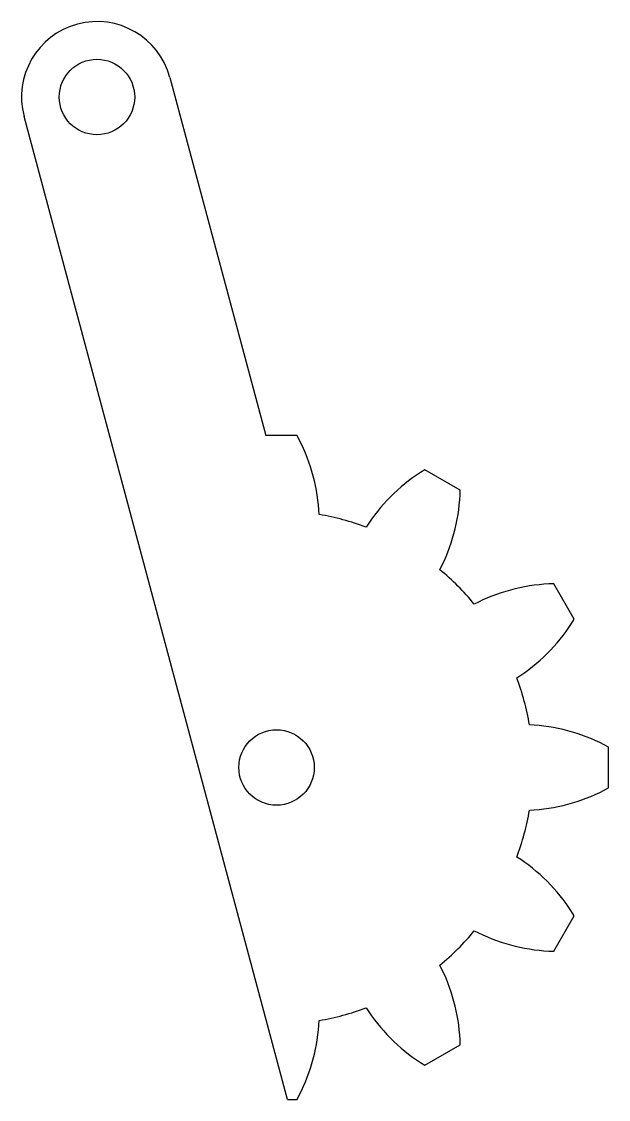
# Model space of a CAD drawing. Header units: millimetres. Extents: x -8.5 to 11, y -11 to 24.7.
import ezdxf

# ---------------------------------------------------------------- set-up
doc = ezdxf.new("R2010")
doc.units = ezdxf.units.MM

msp = doc.modelspace()

# ---------------------------------------------------------------- linework, layer by layer
at = {"color": 7, "linetype": 'Continuous', "lineweight": 25}
for p, q in [((-3.538, 22.863), (-0.359, 11)), ((0.359, -11), (-8.368, 21.569)), ((0.679, 11), (-0.359, 11)), ((6.088, 9.187), (4.912, 9.866)), ((1.412, 8.382), (1.402, 8.536)), ((3.054, 8.093), (2.968, 7.965)), ((5.414, 6.553), (5.482, 6.692)), ((9.866, 4.912), (9.187, 6.088)), ((6.692, 5.482), (6.553, 5.414)), ((7.965, 2.968), (8.093, 3.054)), ((8.536, 1.402), (8.382, 1.412)), ((11, -0.679), (11, 0.679)), ((8.382, -1.412), (8.536, -1.402)), ((8.093, -3.054), (7.965, -2.968)), ((9.187, -6.088), (9.866, -4.912)), ((6.553, -5.414), (6.692, -5.482)), ((5.482, -6.692), (5.414, -6.553)), ((2.968, -7.965), (3.054, -8.093)), ((1.402, -8.536), (1.412, -8.382)), ((4.912, -9.866), (6.088, -9.187)), ((0.359, -11), (0.679, -11))]:
    msp.add_line(p, q, dxfattribs=at)
for centre in [(-5.953, 22.216), (0, 0)]:
    msp.add_circle(centre, 1.25, dxfattribs=at)
for centre, radius, start, end in [((-5.953, 22.216), 2.5, 15, 195), ((-4.584, 8.118), 6, 4, 28.7124), ((8.028, 4.738), 6, 121.2876, 146), ((0.089, 9.322), 6, 334, 358.7124), ((0, 0), 8.5, 69.5651, 80.4349), ((0, 0), 8.5, 39.5651, 50.4349), ((9.322, 0.089), 6, 91.2876, 116), ((4.738, 8.028), 6, 304, 328.7124), ((0, 0), 8.5, 9.5651, 20.4349), ((8.118, -4.584), 6, 61.2876, 86), ((8.118, 4.584), 6, 274, 298.7124), ((0, 0), 8.5, 339.5651, 350.4349), ((4.738, -8.028), 6, 31.2876, 56), ((0, 0), 8.5, 309.5651, 320.4349), ((9.322, -0.089), 6, 244, 268.7124), ((0.089, -9.322), 6, 1.2876, 26), ((0, 0), 8.5, 279.5651, 290.4349), ((8.028, -4.738), 6, 214, 238.7124), ((-4.584, -8.118), 6, 331.2876, 356)]:
    msp.add_arc(centre, radius, start, end, dxfattribs=at)

doc.saveas('drawing.dxf')
